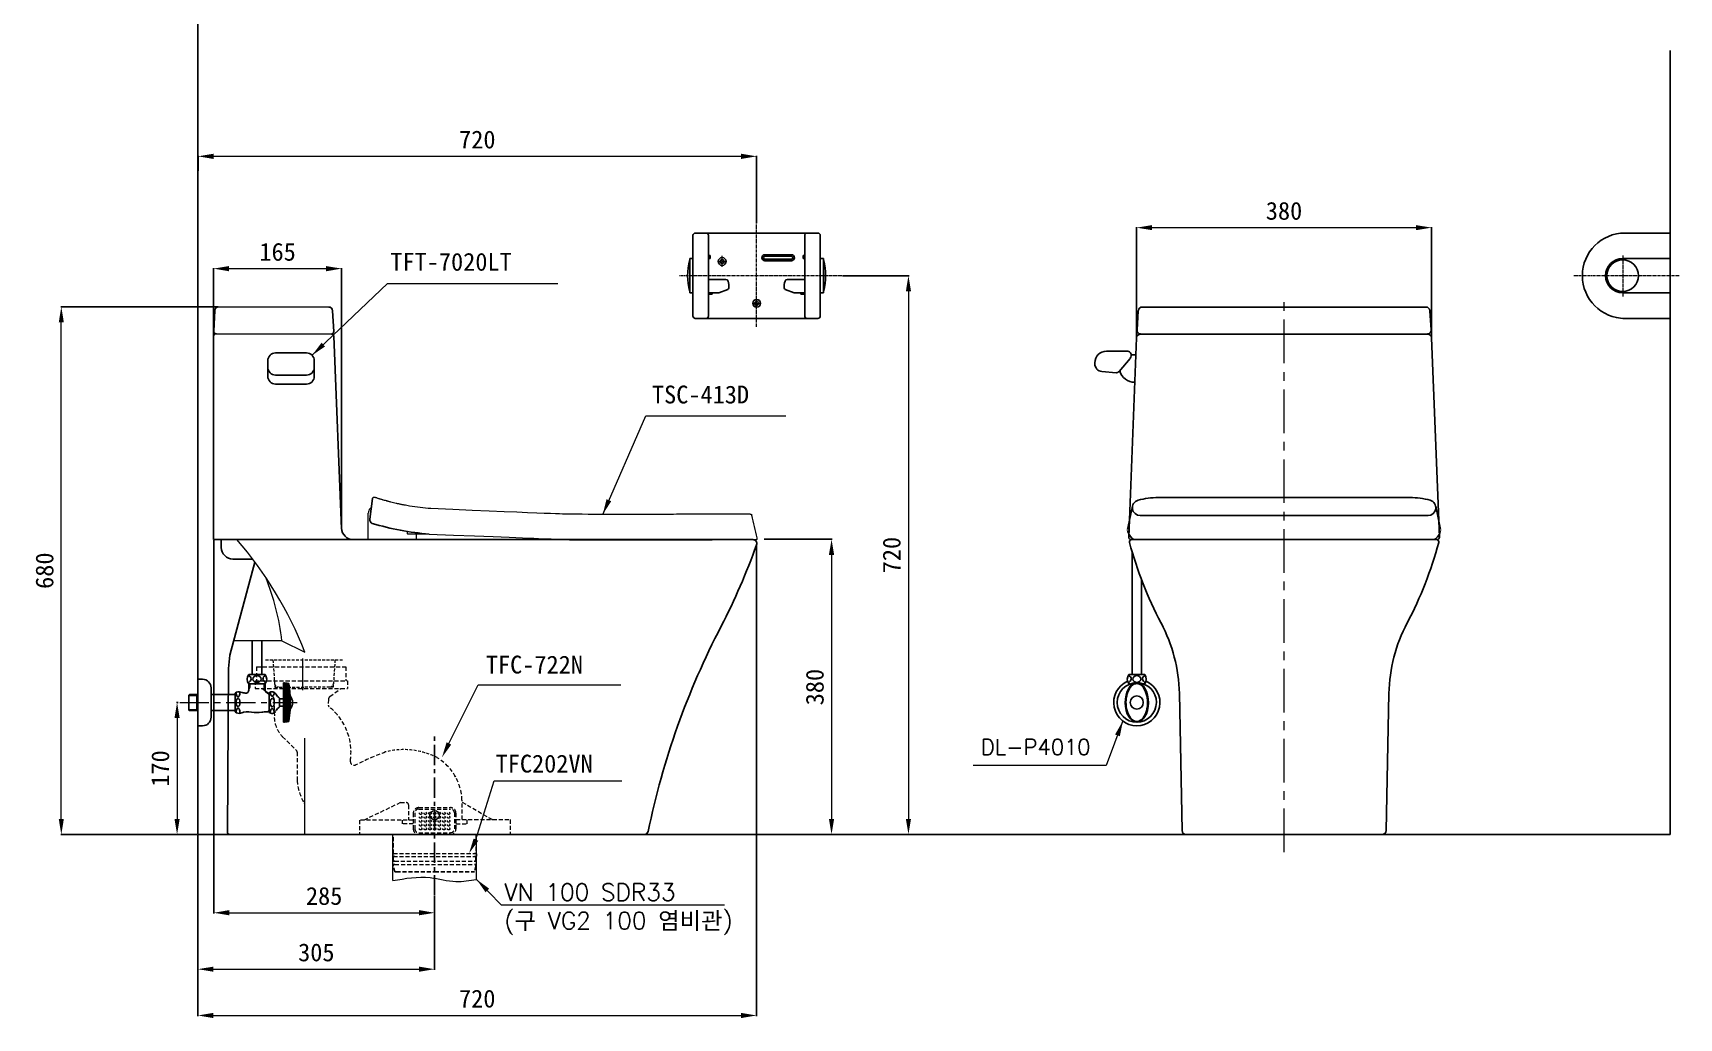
# Model space of a CAD drawing. Extents: x -292 to 8358, y -366 to 1940.
# Drawn here: x -292 to 1829, y -340 to 929 of the extents above; entities that cross this region are included whole.
import ezdxf

# ---------------------------------------------------------------- set-up
doc = ezdxf.new("R2010")
doc.units = 0
doc.header["$LTSCALE"] = 3
doc.header["$MEASUREMENT"] = 0
doc.linetypes.add('CENTER', pattern=[2, 1.25, -0.25, 0.25, -0.25])
doc.linetypes.add('HIDDEN', pattern=[0.375, 0.25, -0.125])
doc.layers.get('0').update_dxf_attribs({"linetype": 'CONTINUOUS'})
doc.layers.get('DEFPOINTS').update_dxf_attribs({"linetype": 'CONTINUOUS'})
for name, color, linetype, lineweight in [('1', 1, 'CENTER', 5), ('2', 2, 'HIDDEN', 9), ('3', 3, 'CONTINUOUS', 15)]:
    doc.layers.add(name, color=color, linetype=linetype, lineweight=lineweight)
for name, color, linetype in [('4', 4, 'CONTINUOUS'), ('6', 6, 'CONTINUOUS'), ('CENTER', 2, 'CENTER'), ('FAUCET', 4, 'CONTINUOUS')]:
    doc.layers.add(name, color=color, linetype=linetype)
doc.styles.add('GHS', font='romans', dxfattribs={"bigfont": 'ghs'})
doc.styles.add('ROMANS', font='romans', dxfattribs={"height": 10.144927})
doc.dimstyles.get("Standard").update_dxf_attribs({"dimtxt": 0.18, "dimasz": 0.18, "dimexe": 0.18, "dimexo": 0.0625, "dimgap": 0.09, "dimtad": 0, "dimtih": 1, "dimtoh": 1, "dimdec": 4, "dimzin": 0, "dimdsep": 46, "dimtxsty": 'Standard', "dimcen": 0.09, "dimadec": 0, "dimazin": 0, "dimtfac": 1, "dimtdec": 4, "dimtofl": 0, "dimtmove": 0, "dimatfit": 3, "dimfxl": 0, "dimtolj": 1, "dimtzin": 0, "dimarcsym": 0})
doc.dimstyles.new('Standard$0', dxfattribs={"dimtxt": 0.18, "dimasz": 0.18, "dimexe": 0.18, "dimexo": 0.0625, "dimgap": 0.09, "dimtad": 0, "dimtih": 1, "dimtoh": 1, "dimdec": 4, "dimzin": 0, "dimdsep": 46, "dimtxsty": 'Standard', "dimcen": 0.09, "dimadec": 0, "dimazin": 0, "dimtfac": 1, "dimtdec": 4, "dimtofl": 0, "dimtmove": 0, "dimatfit": 3, "dimfxl": 0, "dimtolj": 1, "dimtzin": 0, "dimarcsym": 0})

# ---------------------------------------------------------------- blocks, each defined once
blk = doc.blocks.new('*D23')
at = {"color": 7, "lineweight": -2}
for p, q in [((-105.4, 66.4), (-107.5, 66.4)), ((-80.7, -103.6), (-107.5, -103.6))]:
    blk.add_line(p, q, dxfattribs=at)
at = {"color": 7, "linetype": 'Continuous', "lineweight": 0}
blk.add_line((-106.7, 46.4), (-106.7, -83.6), dxfattribs=at)
at = {"color": 7}
for points in [[(-110, 46.4), (-103.3, 46.4), (-106.7, 66.4)], [(-110, -83.6), (-103.3, -83.6), (-106.7, -103.6)]]:
    blk.add_solid(points, dxfattribs=at)
at = {"layer": 'DEFPOINTS', "color": 0}
for p in [(-104.4, 66.4), (-106.7, -103.6), (-79.7, -103.6)]:
    blk.add_point(p, dxfattribs=at)
at = {"color": 7, "insert": (-128.2, -18.6), "char_height": 23, "attachment_point": 5, "rotation": 90}
blk.add_mtext('\\A1;170', dxfattribs=at)
blk = doc.blocks.new('*D24')
at = {"color": 7, "lineweight": -2}
for p, q in [((-59.4, 275.7), (-59.4, -205.3)), ((225.3, -183.3), (225.3, -205.3))]:
    blk.add_line(p, q, dxfattribs=at)
at = {"color": 7, "linetype": 'Continuous', "lineweight": 0}
blk.add_line((-39.4, -204.5), (205.3, -204.5), dxfattribs=at)
at = {"color": 7}
for points in [[(-39.4, -201.1), (-39.4, -207.8), (-59.4, -204.5)], [(205.3, -201.1), (205.3, -207.8), (225.3, -204.5)]]:
    blk.add_solid(points, dxfattribs=at)
at = {"layer": 'DEFPOINTS', "color": 0}
for p in [(-59.4, 276.7), (225.3, -182.3), (225.3, -204.5)]:
    blk.add_point(p, dxfattribs=at)
at = {"color": 7, "insert": (82.9, -183), "char_height": 23, "attachment_point": 5}
blk.add_mtext('\\A1;285', dxfattribs=at)
blk = doc.blocks.new('*D25')
at = {"color": 7, "lineweight": -2}
for p, q in [((-79.8, -104.6), (-79.8, -278)), ((225.3, -183.3), (225.3, -278))]:
    blk.add_line(p, q, dxfattribs=at)
at = {"color": 7, "linetype": 'Continuous', "lineweight": 0}
blk.add_line((-59.8, -277.2), (205.3, -277.2), dxfattribs=at)
at = {"color": 7}
for points in [[(-59.8, -273.9), (-59.8, -280.5), (-79.8, -277.2)], [(205.3, -273.9), (205.3, -280.5), (225.3, -277.2)]]:
    blk.add_solid(points, dxfattribs=at)
at = {"layer": 'DEFPOINTS', "color": 0}
for p in [(-79.8, -103.6), (225.3, -182.3), (225.3, -277.2)]:
    blk.add_point(p, dxfattribs=at)
at = {"color": 7, "insert": (72.8, -255.7), "char_height": 23, "attachment_point": 5}
blk.add_mtext('\\A1;305', dxfattribs=at)
blk = doc.blocks.new('*D26')
at = {"color": 7, "lineweight": -2}
for p, q in [((-79.7, 751.4), (-79.7, 771)), ((640.3, 684.1), (640.3, 771))]:
    blk.add_line(p, q, dxfattribs=at)
at = {"color": 7, "linetype": 'Continuous', "lineweight": 0}
blk.add_line((-59.7, 770.2), (620.3, 770.2), dxfattribs=at)
at = {"color": 7}
for points in [[(-59.7, 773.5), (-59.7, 766.8), (-79.7, 770.2)], [(620.3, 773.5), (620.3, 766.8), (640.3, 770.2)]]:
    blk.add_solid(points, dxfattribs=at)
at = {"layer": 'DEFPOINTS', "color": 0}
for p in [(640.3, 770.2), (-79.7, 750.4), (640.3, 683.1)]:
    blk.add_point(p, dxfattribs=at)
at = {"color": 7, "insert": (280.3, 791.7), "char_height": 23, "attachment_point": 5}
blk.add_mtext('\\A1;720', dxfattribs=at)
blk = doc.blocks.new('*D27')
at = {"color": 7, "lineweight": -2}
for p, q in [((751.2, 616.4), (836.8, 616.4)), ((755.9, -103.6), (836.8, -103.6))]:
    blk.add_line(p, q, dxfattribs=at)
at = {"color": 7, "linetype": 'Continuous', "lineweight": 0}
blk.add_line((836, 596.4), (836, -83.6), dxfattribs=at)
at = {"color": 7}
for points in [[(832.7, 596.4), (839.3, 596.4), (836, 616.4)], [(832.7, -83.6), (839.3, -83.6), (836, -103.6)]]:
    blk.add_solid(points, dxfattribs=at)
at = {"layer": 'DEFPOINTS', "color": 0}
for p in [(750.2, 616.4), (754.9, -103.6), (836, -103.6)]:
    blk.add_point(p, dxfattribs=at)
at = {"color": 7, "insert": (814.5, 256.4), "char_height": 23, "attachment_point": 5, "rotation": 90}
blk.add_mtext('\\A1;720', dxfattribs=at)
blk = doc.blocks.new('*D34')
at = {"color": 7, "lineweight": -2}
for p, q in [((650.2, 276.7), (737.7, 276.7)), ((655.7, -103.6), (737.7, -103.6))]:
    blk.add_line(p, q, dxfattribs=at)
at = {"color": 7, "linetype": 'Continuous', "lineweight": 0}
blk.add_line((736.9, 256.7), (736.9, -83.6), dxfattribs=at)
at = {"color": 7}
for points in [[(733.5, 256.7), (740.2, 256.7), (736.9, 276.7)], [(733.5, -83.6), (740.2, -83.6), (736.9, -103.6)]]:
    blk.add_solid(points, dxfattribs=at)
at = {"layer": 'DEFPOINTS', "color": 0}
for p in [(649.2, 276.7), (654.7, -103.6), (736.9, -103.6)]:
    blk.add_point(p, dxfattribs=at)
at = {"color": 7, "insert": (715.4, 86.3), "char_height": 23, "attachment_point": 5, "rotation": 90}
blk.add_mtext('\\A1;380', dxfattribs=at)
blk = doc.blocks.new('*D32')
at = {"color": 7, "lineweight": -2}
for p, q in [((-54.2, 576.2), (-256.7, 576.2)), ((-80.8, -103.6), (-256.7, -103.6))]:
    blk.add_line(p, q, dxfattribs=at)
at = {"color": 7, "linetype": 'Continuous', "lineweight": 0}
blk.add_line((-255.9, -83.6), (-255.9, 556.2), dxfattribs=at)
at = {"color": 7}
for points in [[(-259.2, 556.2), (-252.6, 556.2), (-255.9, 576.2)], [(-259.2, -83.6), (-252.6, -83.6), (-255.9, -103.6)]]:
    blk.add_solid(points, dxfattribs=at)
at = {"layer": 'DEFPOINTS', "color": 0}
for p in [(-255.9, 576.2), (-53.2, 576.2), (-79.8, -103.6)]:
    blk.add_point(p, dxfattribs=at)
at = {"color": 7, "insert": (-277.4, 236.3), "char_height": 23, "attachment_point": 5, "rotation": 90}
blk.add_mtext('\\A1;680', dxfattribs=at)
blk = doc.blocks.new('*D33')
at = {"color": 7, "lineweight": -2}
for p, q in [((-59.7, 277.3), (-59.7, 626.3)), ((105.4, 291), (105.4, 626.3))]:
    blk.add_line(p, q, dxfattribs=at)
at = {"color": 7, "linetype": 'Continuous', "lineweight": 0}
blk.add_line((-39.7, 625.5), (85.4, 625.5), dxfattribs=at)
at = {"color": 7}
for points in [[(-39.7, 628.8), (-39.7, 622.1), (-59.7, 625.5)], [(85.4, 628.8), (85.4, 622.1), (105.4, 625.5)]]:
    blk.add_solid(points, dxfattribs=at)
at = {"layer": 'DEFPOINTS', "color": 0}
for p in [(105.4, 625.5), (-59.7, 276.3), (105.4, 290)]:
    blk.add_point(p, dxfattribs=at)
at = {"color": 7, "insert": (22.9, 647), "char_height": 23, "attachment_point": 5}
blk.add_mtext('\\A1;165', dxfattribs=at)
blk = doc.blocks.new('*D35')
at = {"color": 7, "lineweight": -2}
for p, q in [((1130.1, 537.4), (1130.1, 679.1)), ((1510.1, 537.4), (1510.1, 679.1))]:
    blk.add_line(p, q, dxfattribs=at)
at = {"color": 7, "linetype": 'Continuous', "lineweight": 0}
blk.add_line((1150.1, 678.3), (1490.1, 678.3), dxfattribs=at)
at = {"color": 7}
for points in [[(1150.1, 681.6), (1150.1, 675), (1130.1, 678.3)], [(1490.1, 681.6), (1490.1, 675), (1510.1, 678.3)]]:
    blk.add_solid(points, dxfattribs=at)
at = {"layer": 'DEFPOINTS', "color": 0}
for p in [(1510.1, 678.3), (1130.1, 536.4), (1510.1, 536.4)]:
    blk.add_point(p, dxfattribs=at)
at = {"color": 7, "insert": (1320.1, 699.8), "char_height": 23, "attachment_point": 5}
blk.add_mtext('\\A1;380', dxfattribs=at)
blk = doc.blocks.new('*D36')
at = {"color": 7, "lineweight": -2}
for p, q in [((640.2, 268.7), (640.2, -337.6)), ((-79.8, -104.6), (-79.8, -337.6))]:
    blk.add_line(p, q, dxfattribs=at)
at = {"color": 7, "linetype": 'Continuous', "lineweight": 0}
blk.add_line((-59.8, -336.8), (620.2, -336.8), dxfattribs=at)
at = {"color": 7}
for points in [[(-59.8, -333.5), (-59.8, -340.2), (-79.8, -336.8)], [(620.2, -333.5), (620.2, -340.2), (640.2, -336.8)]]:
    blk.add_solid(points, dxfattribs=at)
at = {"layer": 'DEFPOINTS', "color": 0}
for p in [(640.2, 269.7), (-79.8, -103.6), (640.2, -336.8)]:
    blk.add_point(p, dxfattribs=at)
at = {"color": 7, "insert": (280.2, -315.3), "char_height": 23, "attachment_point": 5}
blk.add_mtext('\\A1;720', dxfattribs=at)

msp = doc.modelspace()

# ---------------------------------------------------------------- linework, layer by layer
at = {"color": 7}
for p, q in [((-53.2, 576.2), (88.8, 576)), ((1320.2, 576), (1137.3, 576)), ((1320.2, 576), (1503.1, 576)), ((-59.5, 544.8), (-58.2, 571.5)), ((95.2, 544.3), (93.8, 571.3)), ((1130.7, 546.6), (1132.3, 571.3)), ((1509.6, 546.5), (1508, 571.3)), ((-59.7, 276.3), (-59.7, 538.6)), ((-56.7, 541.6), (92.2, 541.2)), ((105.4, 290), (95.4, 538.3)), ((1120, 279.5), (1130.1, 536.4)), ((1130.3, 541.1), (1130.3, 541.2)), ((1130.3, 541.2), (1130.3, 541.2)), ((1135.1, 541.2), (1505.1, 541.2)), ((1510, 541.1), (1509.9, 541.2)), ((1509.9, 541.2), (1509.9, 541.2)), ((1520.4, 279.5), (1510.1, 536.4)), ((145.2, 329.2), (141.9, 302.5)), ((1124.8, 319.4), (1118.5, 289.4)), ((1320.2, 330.8), (1158.1, 330.5)), ((1320.2, 330.8), (1482.3, 330.5)), ((1515.6, 319.4), (1521.9, 289.4)), ((1320.2, 307.6), (1134.6, 307.3)), ((1320.2, 307.6), (1505.8, 307.3)), ((-59.7, 276.3), (84.7, 276.3)), ((-49.7, 266.3), (-49.7, 276.3)), ((84.7, 276.3), (635.5, 276.3)), ((139.7, 276.3), (201.9, 276.3)), ((1320.2, 276.3), (1123, 276.3)), ((1126.6, 276.3), (1320.2, 276.3)), ((1513.8, 276.3), (1320.2, 276.3)), ((1320.2, 276.3), (1517.4, 276.3)), ((-38.6, 127.5), (-6.5, 247.4)), ((-34.7, 251.3), (-9.4, 251.3)), ((-40.2, 110.3), (-41.8, -100.6)), ((1188.8, -98.7), (1185.2, 78.2)), ((1451.6, -98.7), (1455.2, 78.2)), ((32.2, -103.6), (-38.8, -103.6)), ((495.6, -103.6), (32.2, -103.6)), ((60.3, -103.6), (170, -103.6)), ((264.3, -103.6), (560.3, -103.6)), ((1446.6, -103.6), (1193.8, -103.6)), ((1200.2, -103.6), (1320.2, -103.6)), ((1440.2, -103.6), (1320.2, -103.6))]:
    msp.add_line(p, q, dxfattribs=at)
at = {"color": 7, "linetype": 'HIDDEN', "lineweight": 0, "ltscale": 7}
for p, q in [((-4.1, 112.3), (110.9, 112.3)), ((-4.1, 112.3), (-4.1, 94.3)), ((110.9, 112.3), (110.9, 94.3)), ((-6.1, 94.3), (112.9, 94.3)), ((-6.1, 94.3), (-6.1, 84.3)), ((112.9, 94.3), (112.9, 84.3)), ((-6.1, 84.3), (112.9, 84.3)), ((18.6, 70.2), (18.7, 47)), ((88.3, 70.2), (88.2, 63.2)), ((90.3, 74.2), (104.2, 84.3)), ((29.3, 22.4), (47.2, 4.6)), ((48.1, 2.5), (48.2, -34)), ((181.3, -62.6), (134.6, -85)), ((181.3, -62.6), (188.7, -62.6)), ((260.6, -84.5), (260.6, -59.3)), ((260.8, -61.9), (299.1, -84.1)), ((58.2, -103.6), (58.2, -65.1)), ((191.7, -65.6), (191.7, -85)), ((197.8, -76), (197.8, -96.6)), ((199.8, -75.8), (199.8, -96.3)), ((204.8, -69), (245.8, -69)), ((204.8, -70.8), (245.8, -70.8)), ((250.8, -75.8), (250.8, -96.3)), ((252.8, -76), (252.8, -96.6)), ((252.8, -84.5), (322.7, -84.5)), ((267.2, -90.1), (267.2, -84.5)), ((322.7, -84.5), (322.7, -103.6)), ((197.8, -85), (128.5, -85)), ((128.5, -85), (128.5, -103.6)), ((183.6, -85), (183.6, -90.1)), ((197.8, -90.1), (183.6, -90.1)), ((204.8, -101.3), (245.8, -101.3)), ((252.8, -90.1), (267.2, -90.1)), ((172, -132.1), (171.8, -132.1)), ((172, -128.1), (278.8, -128.1)), ((172, -132.1), (278.8, -132.1)), ((173.8, -138.1), (276.8, -138.1)), ((174.1, -142.1), (276.5, -142.1))]:
    msp.add_line(p, q, dxfattribs=at)
at = {"color": 7, "linetype": 'Continuous', "lineweight": 0}
for p, q in [((171.3, -163), (171.3, -103.6)), ((279.3, -161.5), (279.3, -103.6)), ((171.3, -128.6), (171.3, -131.6)), ((279.3, -128.6), (279.3, -131.6))]:
    msp.add_line(p, q, dxfattribs=at)
at = {"color": 7, "linetype": 'HIDDEN', "ltscale": 7}
for p, q in [((172, -128.1), (171.8, -103.6)), ((278.7, -103.6), (278.6, -128.1)), ((173.8, -138.1), (171.8, -138.1)), ((171.8, -142.1), (174.1, -142.1)), ((172, -132.1), (174.1, -132.1)), ((172, -138.1), (172, -132.1)), ((172, -144.6), (172, -142.1)), ((173.9, -151.6), (172, -144.6)), ((276.5, -132.1), (278.6, -132.1)), ((276.5, -142.1), (278.8, -142.1)), ((278.5, -144.6), (276.7, -151.6)), ((278.6, -128.1), (276.8, -128.1)), ((278.8, -138.1), (276.8, -138.1)), ((278.5, -142.1), (278.5, -144.6)), ((278.6, -132.1), (278.6, -138.1)), ((175.9, -151.6), (173.9, -151.6)), ((175.9, -151.6), (225.3, -151.6)), ((225.3, -151.6), (274.7, -151.6)), ((276.7, -151.6), (274.7, -151.6))]:
    msp.add_line(p, q, dxfattribs=at)
at = {"color": 7, "linetype": 'HIDDEN', "lineweight": 0, "ltscale": 7}
for centre in [(207.3, -76.3), (207.3, -81.3), (207.3, -86.3), (207.3, -91.3), (207.3, -96.3)]:
    msp.add_circle(centre, 1.5, dxfattribs=at)
at = {"color": 7}
for centre, radius, start, end in [((-53.2, 571.2), 5, 90, 177.0393), ((88.8, 571), 5, 2.9606, 90), ((1137.3, 571), 5, 90, 176.1412), ((1503.1, 571), 5, 3.6252, 90), ((-56.7, 538.6), 3, 89.8999, 180), ((-56.5, 544.6), 3, 177.0393, 269.8999), ((92.2, 544.2), 3, 269.8999, 2.9606), ((92.4, 538.2), 3, 1.2161, 89.8999), ((1135.1, 536.2), 5, 90, 177.7573), ((1135.6, 546.2), 5, 176.1412, 270), ((1504.6, 546.2), 5, 270, 3.6252), ((1505.1, 536.2), 5, 2.2787, 90), ((1134.6, 317.3), 10, 105.1756, 270), ((1158.1, 230.5), 100, 90, 105.1756), ((1482.3, 230.5), 100, 74.8244, 90), ((1505.8, 317.3), 10, 270, 74.8244), ((146.8, 301.9), 5, 172.8994, 247.9703), ((241.7, 611), 328.3, 252.8594, 265.8851), ((120.4, 291.3), 15, 181.2619, 270), ((635.5, 271.3), 4.99, 340.2651, 90), ((1136.2, 291.6), 18, 190.6535, 237.8483), ((1123, 279.3), 3, 177.4698, 270), ((1123.8, 273.3), 3, 90, 194.9409), ((1504.2, 291.6), 18, 302.1517, 349.3465), ((1516.6, 273.3), 3, 345.0591, 90), ((1517.4, 279.3), 3, 270, 2.5709), ((-34.7, 266.3), 15, 180, 270), ((-188.1, 566.8), 880, 332.8067, 340.2651), ((1597.2, 399.6), 492.9, 194.9409, 207.9118), ((1043.2, 399.6), 492.9, 332.0882, 345.0591), ((1492, -303.9), 1012.3, 152.4309, 168.3591), ((982.8, 74), 202.4, 1.1876, 27.9699), ((1657.6, 74), 202.4, 152.0301, 178.8124), ((59.8, 109.5), 100, 169.6083, 179.5663), ((-38.8, -100.6), 3, 179.5663, 270), ((495.6, -98.6), 5, 270, 348.5243), ((1193.8, -98.6), 5, 181.1876, 270), ((1446.6, -98.6), 5, 270, 358.8124)]:
    msp.add_arc(centre, radius, start, end, dxfattribs=at)
at = {"color": 7, "linetype": 'HIDDEN', "lineweight": 0, "ltscale": 7}
for centre, radius, start, end in [((13.6, 70.2), 5, 0.0447, 54.1067), ((93.3, 70.2), 5, 125.8861, 179.7556), ((55, 48.2), 36.4, 181.8849, 225.0733), ((91.2, 63.2), 3, 179.7556, 231.4151), ((42.7, 2.4), 74.8, 351.5468, 51.4151), ((45.1, 2.5), 3, 0.0895, 45.2408), ((293.2, -352.7), 378.8, 110.2437, 116.5549), ((121.6, -9.3), 5, 171.5468, 296.5549), ((193.6, -61.8), 67, 2.0828, 58.4605), ((106.2, -31.5), 58.1, 182.4762, 213.3534), ((55.2, -65.1), 3, 0, 33.3534), ((188.7, -65.6), 3, 0, 90), ((204.8, -76), 7, 90, 180), ((204.8, -75.8), 5, 90, 180), ((245.8, -76), 7, 360, 90), ((245.8, -75.8), 5, 0, 90), ((300.6, -81.5), 3, 239.7939, 270), ((204.8, -96.6), 7, 179.7381, 270), ((204.8, -96.3), 5, 180, 270), ((245.8, -96.3), 5, 270, 0), ((245.8, -96.6), 7, 270, 0), ((171.8, -131.6), 0.5, 180, 270), ((171.8, -138.6), 0.5, 90, 180), ((171.8, -141.6), 0.5, 180, 270), ((278.8, -128.6), 0.5, 0, 90), ((278.8, -131.6), 0.5, 270, 360), ((278.8, -138.6), 0.5, 0, 90), ((278.8, -141.6), 0.5, 270, 0)]:
    msp.add_arc(centre, radius, start, end, dxfattribs=at)
at = {"color": 7, "linetype": 'HIDDEN', "lineweight": 0, "ltscale": 5}
msp.add_arc((185.4, -90.6), 96.3, 63.2809, 103.9725, dxfattribs=at)
at = {"color": 7, "linetype": 'Continuous', "lineweight": 0}
msp.add_spline([(171.3, -163), (219.6, -159.2), (252.8, -164.2), (279.3, -161.5)], degree=3, dxfattribs=at)
at = {"layer": '1', "color": 7}
for p, q in [((640.3, 550.3), (640.3, 683.1)), ((595.9, 627.8), (595.9, 642.1)), ((1756.6, 642.4), (1756.6, 589.4)), ((750.2, 616.4), (540.9, 616.4)), ((590.6, 634.7), (601.6, 634.7)), ((1829.3, 616.4), (1693.8, 616.4)), ((634.9, 580.5), (645.9, 580.5)), ((640.3, 573.6), (640.3, 587.9))]:
    msp.add_line(p, q, dxfattribs=at)
at = {"layer": '1', "color": 7, "linetype": 'Continuous'}
for p, q in [((139.7, 276.3), (139.7, 310.2)), ((201.9, 276.3), (201.9, 283.9)), ((16.5, 74.2), (2.6, 84.3))]:
    msp.add_line(p, q, dxfattribs=at)
at = {"layer": '1', "color": 7, "linetype": 'CENTER', "ltscale": 10}
msp.add_line((-103.3, 66.4), (48.2, 66.4), dxfattribs=at)
at = {"layer": '1', "color": 7, "linetype": 'HIDDEN', "ltscale": 7}
for centre in [(213.3, -76.3), (213.3, -76.3), (213.3, -81.3), (213.3, -81.3), (213.3, -86.3), (213.3, -86.3), (219.3, -76.3), (219.3, -81.3), (219.3, -86.3), (225.3, -76.3), (225.3, -81.3), (225.3, -86.3), (231.3, -76.3), (231.3, -81.3), (231.3, -81.3), (231.3, -86.3), (231.3, -86.3), (237.3, -76.3), (237.3, -76.3), (237.3, -81.3), (237.3, -81.3), (237.3, -86.3), (237.3, -86.3), (243.3, -76.3), (243.3, -76.3), (243.3, -81.3), (243.3, -81.3), (243.3, -86.3), (243.3, -86.3), (213.3, -91.3), (213.3, -91.3), (213.3, -96.3), (213.3, -96.3), (219.3, -91.3), (219.3, -96.3), (225.3, -91.3), (225.3, -96.3), (231.3, -91.3), (231.3, -91.3), (231.3, -96.3), (231.3, -96.3), (237.3, -91.3), (237.3, -91.3), (237.3, -96.3), (237.3, -96.3), (243.3, -91.3), (243.3, -91.3), (243.3, -96.3), (243.3, -96.3)]:
    msp.add_circle(centre, 1.5, dxfattribs=at)
at = {"layer": '1', "color": 7, "linetype": 'Continuous'}
for centre in [(219.3, -76.3), (219.3, -81.3), (231.3, -76.3)]:
    msp.add_circle(centre, 1.5, dxfattribs=at)
at = {"layer": '1', "color": 7, "linetype": 'HIDDEN', "ltscale": 0.3}
for centre in [(219.3, -86.3), (219.3, -91.3), (219.3, -96.3)]:
    msp.add_circle(centre, 1.5, dxfattribs=at)
at = {"layer": '1', "color": 7, "linetype": 'Continuous'}
for centre, radius, start, end in [((148.8, 310.2), 9.1, 136.8423, 180), ((152.6, 306.7), 14.3, 128.7913, 136.8423), ((640.1, 277.4), 1, 270.0063, 13.018)]:
    msp.add_arc(centre, radius, start, end, dxfattribs=at)
at = {"layer": '1', "color": 7, "linetype": 'Continuous', "extrusion": (0, 0, -1)}
msp.add_arc((-190.4, 284.4), 0.5, 270, 359.4, dxfattribs=at)
at = {"layer": '1', "color": 7, "linetype": 'Continuous'}
for points, degree, knots in [([(145.2, 329.2), (145.2, 329.4), (145.3, 329.8), (145.6, 330.3), (146.1, 330.7), (146.5, 330.9), (146.9, 330.9), (147.2, 331), (147.3, 330.9), (147.5, 330.9), (147.6, 330.9), (147.7, 330.9), (147.8, 330.9), (147.8, 330.8), (147.9, 330.8)], 3, [0, 0, 0, 0, 0.045151, 0.108704, 0.159286, 0.201949, 0.237824, 0.265764, 0.288234, 0.314375, 0.358177, 0.462235, 0.710803, 1, 1, 1, 1]), ([(165.6, 325.5), (165.2, 325.6), (164.8, 325.7), (163.9, 326), (163.5, 326.1), (162.2, 326.4), (161.4, 326.7), (159.8, 327.1), (159.1, 327.3), (157.6, 327.8), (156.9, 328), (155.6, 328.4), (155, 328.6), (153.8, 328.9), (153.2, 329.1), (152.2, 329.4), (151.7, 329.6), (150.8, 329.9), (150.4, 330), (149.7, 330.2), (149.4, 330.3), (149.1, 330.4), (149, 330.5), (148.8, 330.5), (148.7, 330.6), (148.5, 330.6), (148.5, 330.6), (148.4, 330.7), (148.3, 330.7), (148.2, 330.7), (148.1, 330.8), (148, 330.8), (148, 330.8)], 3, [0, 0, 0, 0, 0.036347, 0.036347, 0.072693, 0.072693, 0.145387, 0.145387, 0.21808, 0.21808, 0.290773, 0.290773, 0.363467, 0.363467, 0.43616, 0.43616, 0.508853, 0.508853, 0.581547, 0.581547, 0.65424, 0.65424, 0.690587, 0.690587, 0.726934, 0.726934, 0.76328, 0.76328, 0.799627, 0.799627, 0.87232, 1, 1, 1, 1]), ([(165.8, 325.4), (165.8, 325.4), (165.8, 325.5), (159.8, 327), (153.9, 328.8), (148, 330.8)], 3, [0, 0, 0, 0, 0.004294, 0.004294, 1, 1, 1, 1]), ([(220.5, 316.3), (215.9, 316.6), (211.2, 317.1), (202, 318.2), (197.4, 318.8), (190.5, 320), (188.2, 320.4), (185.3, 321), (184.8, 321.1), (183.6, 321.3), (183, 321.4), (181.9, 321.6), (181.3, 321.8), (180.2, 322), (179.6, 322.1), (178.5, 322.4), (177.9, 322.5), (176.8, 322.7), (176.2, 322.9), (174.5, 323.3), (173.4, 323.5), (171.2, 324.1), (170.1, 324.3), (168.4, 324.8), (167.8, 324.9), (166.7, 325.2), (166.2, 325.3), (165.6, 325.5)], 3, [0, 0, 0, 0, 0.25, 0.25, 0.5, 0.5, 0.625, 0.625, 0.65625, 0.65625, 0.6875, 0.6875, 0.71875, 0.71875, 0.75, 0.75, 0.78125, 0.78125, 0.8125, 0.8125, 0.875, 0.875, 0.9375, 0.9375, 0.96875, 0.96875, 1, 1, 1, 1]), ([(632.2, 309.2), (632.2, 309.2), (631.8, 309.2), (630.5, 309.2), (629.5, 309.2), (627, 309.2), (625.4, 309.2), (621.6, 309.2), (619.4, 309.2), (611.8, 309.2), (605.6, 309.2), (591.6, 309.1), (583.9, 309.1), (567.8, 309), (559.4, 309), (541.6, 308.9), (532.3, 308.9), (513.1, 308.8), (503.2, 308.8), (483.2, 308.7), (473, 308.7), (441.9, 308.7), (420.7, 308.8), (390.2, 309.2), (380.9, 309.3), (220.5, 316.3)], 3, [0, 0, 0, 0, 0.03125, 0.03125, 0.0625, 0.0625, 0.09375, 0.09375, 0.125, 0.125, 0.1875, 0.1875, 0.25, 0.25, 0.3125, 0.3125, 0.375, 0.375, 0.4375, 0.4375, 0.5, 0.5, 0.625, 0.625, 0.6795523, 0.6795523, 0.6795523, 0.6795523]), ([(632.2, 309.2), (632.4, 309.2), (632.6, 309.2), (633, 309), (633.2, 308.9), (633.6, 308.6), (633.7, 308.5), (634, 308.1), (634.1, 307.9), (634.1, 307.7)], 3, [0, 0, 0, 0, 0.25, 0.25, 0.5, 0.5, 0.75, 0.75, 1, 1, 1, 1]), ([(632.8, 309.1), (633.1, 309), (634, 308.3), (634.1, 307.7)], 2, [0, 0, 0, 0.33332, 1, 1, 1]), ([(641.1, 277.6), (641.1, 277.6), (641.1, 277.6), (641.1, 277.6), (641, 277.8), (641, 278), (640.9, 278.2), (640.9, 278.3), (638.6, 288.2), (636.4, 297.9), (634.1, 307.7)], 3, [0, 0, 0, 0, 0.000264, 0.000264, 0.000264, 0.017696, 0.017696, 0.028003, 0.028003, 1, 1, 1, 1]), ([(191.5, 283.9), (194.8, 283.9), (198.3, 283.9), (206, 283.9), (209.9, 283.9), (214.1, 283.9)], 3, [0, 0, 0, 0, 0.4713646, 0.4713646, 0.87535, 0.87535, 0.87535, 0.87535]), ([(218.2, 283.5), (395.3, 276.3), (398.7, 276.2), (413, 276.1), (423.9, 276), (445.5, 275.9), (456.2, 275.9), (477.5, 275.9), (488, 275.9), (508.5, 275.9), (518.6, 276), (538.3, 276), (547.8, 276.1), (566, 276.2), (574.6, 276.2), (591.1, 276.3), (598.9, 276.3), (613.2, 276.3), (619.5, 276.3), (629.7, 276.4), (633.5, 276.4), (637.5, 276.4), (638.4, 276.4), (639.8, 276.4), (640.1, 276.4), (640.1, 276.4)], 3, [0.3554843, 0.3554843, 0.3554843, 0.3554843, 0.375, 0.375, 0.4375, 0.4375, 0.5, 0.5, 0.5625, 0.5625, 0.625, 0.625, 0.6875, 0.6875, 0.75, 0.75, 0.8125, 0.8125, 0.875, 0.875, 0.9375, 0.9375, 0.96875, 0.96875, 1, 1, 1, 1])]:
    msp.add_open_spline(points, degree=degree, knots=knots, dxfattribs=at)
for points in [[(189.9, 286.8), (189.9, 286), (189.9, 285.2), (189.9, 284.4)], [(190.4, 283.9), (190.4, 283.9), (190.7, 283.9), (191.5, 283.9)], [(251.3, -27.6), (251.6, -28.2), (252, -28.7), (252.3, -29.3)], [(251.3, -27.6), (251.6, -28.2), (252, -28.7), (252.3, -29.3)]]:
    msp.add_open_spline(points, degree=3, dxfattribs=at)
at = {"layer": '3', "color": 7, "linetype": 'CENTER', "lineweight": 0, "ltscale": 15}
for p, q in [((1320.2, -126.5), (1320.2, 589)), ((55.4, 82.2), (55.4, 123.1))]:
    msp.add_line(p, q, dxfattribs=at)
at = {"layer": '3', "color": 7, "linetype": 'Continuous', "lineweight": 5}
for p, q in [((28.3, 145.8), (-33.7, 145.8)), ((28.3, 145.8), (58.2, 131.4)), ((58.2, -103.6), (58.2, 20.5))]:
    msp.add_line(p, q, dxfattribs=at)
at = {"layer": '3', "color": 7, "linetype": 'HIDDEN', "lineweight": 0, "ltscale": 5}
for p, q in [((7.3, 121.4), (107.8, 121.4)), ((16.8, 121.4), (19.3, 86.4)), ((96.8, 121.4), (94.9, 90.7)), ((19.3, 86.4), (56.8, 86.4)), ((90, 86.4), (56.8, 86.4)), ((94.3, 86.4), (91.9, 86.4)), ((94.6, 88.7), (94.3, 86.4))]:
    msp.add_line(p, q, dxfattribs=at)
at = {"layer": '3', "color": 7, "linetype": 'Continuous', "lineweight": 5}
for points in [[(164.6, 606.3), (384.1, 606.3)], [(243.7, 13.7), (281.5, 89.4), (465.1, 89.4)], [(278.6, -110.2), (302.1, -34.5), (466.7, -34.5)]]:
    msp.add_lwpolyline(points, dxfattribs=at)
at = {"layer": '3', "color": 7, "linetype": 'Continuous', "lineweight": 0}
msp.add_circle((225.3, -78.6), 6, dxfattribs=at)
at = {"layer": '3', "color": 7, "linetype": 'Continuous', "lineweight": 5}
for centre, radius, start, end in [((-408.2, -52.2), 501.2, 21.4923, 40.9621), ((-268.6, 113.5), 298.7, 6.2024, 22.5719)]:
    msp.add_arc(centre, radius, start, end, dxfattribs=at)
at = {"layer": '3', "color": 7, "linetype": 'HIDDEN', "lineweight": 0, "ltscale": 5}
for centre, start, end in [((24, 91.4), 184.0856, 270), ((90, 91.4), 270, 356.484)]:
    msp.add_arc(centre, 5, start, end, dxfattribs=at)
at = {"layer": '3', "color": 7}
for points in [[(246.7, 12.2), (234.8, -4.2), (240.7, 15.2)], [(281.6, -111.7), (269.6, -128.1), (275.6, -108.7)]]:
    msp.add_solid(points, dxfattribs=at)
at = {"layer": '4', "color": 7}
for p, q in [((558.3, 668.4), (558.3, 564.4)), ((575.3, 671.4), (561.3, 671.4)), ((575.3, 671.4), (705.3, 671.4)), ((578.3, 668.4), (578.3, 564.4)), ((702.3, 668.4), (702.3, 564.4)), ((705.3, 671.4), (719.3, 671.4)), ((722.3, 668.4), (722.3, 564.4)), ((1817.6, 671.4), (1756.6, 671.4)), ((1817.6, 671.4), (1817.6, 561.4)), ((554.3, 638.4), (554.3, 594.4)), ((558.3, 638.4), (554.3, 638.4)), ((580.4, 642.4), (578.3, 642.4)), ((578.3, 638.4), (580.4, 638.4)), ((580.4, 638.4), (580.4, 642.4)), ((700.2, 638.4), (700.2, 642.4)), ((700.2, 642.4), (702.3, 642.4)), ((702.3, 638.4), (700.2, 638.4)), ((726.3, 638.4), (722.3, 638.4)), ((726.3, 638.4), (726.3, 594.4)), ((1756.6, 638.4), (1817.6, 638.4)), ((558.3, 594.4), (554.3, 594.4)), ((578.3, 611.4), (600.7, 611.4)), ((578.3, 594.4), (591.8, 594.4)), ((583.1, 592.8), (583.1, 594.4)), ((591.8, 594.4), (603.3, 598.8)), ((688.8, 594.4), (677.3, 598.8)), ((702.3, 611.4), (679.8, 611.4)), ((702.3, 594.4), (688.8, 594.4)), ((697.4, 592.8), (697.4, 594.4)), ((726.3, 594.4), (722.3, 594.4)), ((1756.6, 594.4), (1817.6, 594.4)), ((578.3, 592.8), (583.1, 592.8)), ((702.3, 592.8), (697.4, 592.8)), ((575.3, 561.4), (561.3, 561.4)), ((575.3, 561.4), (705.3, 561.4)), ((705.3, 561.4), (719.3, 561.4)), ((1817.6, 561.4), (1756.6, 561.4)), ((1124.2, 260.7), (1124.2, 102.4)), ((1136.4, 224.4), (1136.4, 102.4)), ((-10, 145.8), (-10, 102.4)), ((2.7, 145.8), (2.7, 102.4)), ((-79.8, 36.4), (-79.8, 96.4)), ((-79.8, 96.4), (-73.8, 96.4)), ((-62.8, 85.4), (-62.8, 47.4)), ((-14.2, 102.4), (-10, 102.4)), ((-14.2, 90.4), (6.8, 90.4)), ((-14.2, 82.5), (-14.2, 90.4)), ((-14.2, 86.4), (-12.9, 86.4)), ((-12.9, 86.4), (-14.2, 84.2)), ((-12.9, 86.4), (-12.9, 90.4)), ((-10, 102.4), (6.8, 102.4)), ((5.6, 86.4), (5.6, 90.4)), ((5.6, 86.4), (6.8, 86.4)), ((5.6, 86.4), (6.8, 84.2)), ((6.8, 82.9), (6.8, 90.4)), ((30.3, 90.9), (30.3, 91.9)), ((31.8, 91.9), (30.3, 91.9)), ((30.3, 66.4), (30.3, 90.9)), ((31.8, 91.7), (31.8, 91.9)), ((31.8, 91.7), (31.8, 66.4)), ((35.3, 91), (31.8, 91)), ((35.3, 90), (31.8, 90)), ((35.3, 89), (31.8, 89)), ((35.3, 88), (31.8, 88)), ((35.3, 87), (31.8, 87)), ((35.3, 86), (31.8, 86)), ((35.3, 85), (31.8, 85)), ((35.3, 91.4), (32.1, 91.4)), ((35.8, 90.9), (35.3, 91.4)), ((35.3, 91.4), (35.3, 66.4)), ((36.7, 90.9), (35.8, 90.9)), ((35.8, 90.9), (35.8, 66.4)), ((37.2, 90.4), (37.2, 66.4)), ((1120.1, 102.4), (1124.2, 102.4)), ((1120.1, 89.6), (1120.1, 90.4)), ((1120.1, 90.4), (1121.9, 90.4)), ((1121.3, 90.1), (1121.3, 90.4)), ((1124.2, 102.4), (1130.3, 102.4)), ((1136.4, 102.4), (1130.3, 102.4)), ((1140.6, 102.4), (1136.4, 102.4)), ((1140.6, 90.4), (1138.7, 90.4)), ((1139.3, 90.1), (1139.3, 90.4)), ((1140.6, 89.6), (1140.6, 90.4)), ((-91.8, 75.6), (-90.8, 76.6)), ((-81.3, 75.6), (-91.8, 75.6)), ((-91.7, 57.1), (-91.7, 75.6)), ((-90.8, 76.6), (-79.8, 76.6)), ((-81.3, 75.6), (-80.3, 76.6)), ((-81.3, 56.1), (-81.3, 76.6)), ((-80.8, 76), (-80.8, 56.8)), ((-62.8, 76.6), (-31.7, 76.6)), ((-31.7, 75.6), (-31.7, 78.4)), ((-31.7, 75.6), (-31.7, 57.1)), ((11.3, 77.6), (10, 78.6)), ((11.3, 78.4), (12.2, 78.4)), ((11.3, 77.6), (11.3, 78.4)), ((11.3, 77.6), (12.2, 77.6)), ((12.2, 78.4), (12.2, 79.1)), ((12.2, 54.4), (12.2, 78.4)), ((20.4, 77.7), (20.9, 76.8)), ((25.2, 72.1), (25.2, 71.1)), ((25.2, 71.1), (30.3, 71.1)), ((25.2, 71.1), (25.2, 61.6)), ((30.3, 40.9), (30.3, 66.4)), ((35.3, 84), (31.8, 84)), ((35.3, 83), (31.8, 83)), ((35.3, 82), (31.8, 82)), ((35.3, 81), (31.8, 81)), ((35.3, 80), (31.8, 80)), ((35.3, 79), (31.8, 79)), ((35.3, 78), (31.8, 78)), ((35.3, 77), (31.8, 77)), ((35.3, 76), (31.8, 76)), ((35.3, 75), (31.8, 75)), ((35.3, 74), (31.8, 74)), ((35.3, 73), (31.8, 73)), ((35.3, 72), (31.8, 72)), ((35.3, 71), (31.8, 71)), ((35.3, 70), (31.8, 70)), ((35.3, 69), (31.8, 69)), ((35.3, 68), (31.8, 68)), ((35.3, 67), (31.8, 67)), ((31.8, 41.1), (31.8, 66.4)), ((35.3, 65.8), (31.8, 65.8)), ((35.3, 64.8), (31.8, 64.8)), ((35.3, 63.8), (31.8, 63.8)), ((35.3, 41.4), (35.3, 66.4)), ((35.8, 41.9), (35.8, 66.4)), ((37.2, 42.4), (37.2, 66.4)), ((-81.3, 57.1), (-91.8, 57.1)), ((-90.8, 56.1), (-91.8, 57.1)), ((-90.8, 56.1), (-79.8, 56.1)), ((-80.3, 56.1), (-81.3, 57.1)), ((-62.8, 56.1), (-31.7, 56.1)), ((-31.7, 54.4), (-31.7, 57.1)), ((-31.7, 56.1), (-31.7, 56)), ((-31.7, 54.4), (-31.7, 56)), ((8.6, 54.4), (12.2, 54.4)), ((11.3, 55.1), (10, 54.4)), ((11.3, 55.1), (12.2, 55.1)), ((11.3, 54.4), (11.3, 55.1)), ((12.2, 53.7), (12.2, 54.4)), ((19.3, 55.1), (19.9, 56)), ((25.2, 60.7), (25.2, 61.6)), ((25.2, 61.6), (30.3, 61.6)), ((35.3, 62.8), (31.8, 62.8)), ((35.3, 61.8), (31.8, 61.8)), ((35.3, 60.8), (31.8, 60.8)), ((35.3, 59.8), (31.8, 59.8)), ((35.3, 58.8), (31.8, 58.8)), ((35.3, 57.8), (31.8, 57.8)), ((35.3, 56.8), (31.8, 56.8)), ((35.3, 55.8), (31.8, 55.8)), ((35.3, 54.8), (31.8, 54.8)), ((35.3, 53.8), (31.8, 53.8)), ((35.3, 52.8), (31.8, 52.8)), ((35.3, 51.8), (31.8, 51.8)), ((35.3, 50.8), (31.8, 50.8)), ((35.3, 49.8), (31.8, 49.8)), ((35.3, 48.8), (31.8, 48.8)), ((35.3, 47.8), (31.8, 47.8)), ((35.3, 46.8), (31.8, 46.8)), ((35.3, 45.8), (31.8, 45.8)), ((35.3, 44.8), (31.8, 44.8)), ((35.3, 43.8), (31.8, 43.8)), ((35.3, 42.8), (31.8, 42.8)), ((-73.8, 36.4), (-79.8, 36.4)), ((31.8, 40.9), (30.3, 40.9)), ((35.3, 41.8), (31.8, 41.8)), ((31.8, 40.9), (31.8, 41.1)), ((35.3, 41.4), (32.1, 41.4)), ((35.8, 41.9), (35.3, 41.4)), ((36.7, 41.9), (35.8, 41.9))]:
    msp.add_line(p, q, dxfattribs=at)
for points in [[(685.1, 635.7, 1), (685.1, 643.4), (650.9, 643.4, 1), (650.9, 635.7)], [(685.1, 637.7, 1), (685.1, 641.4), (650.9, 641.4, 1), (650.9, 637.7)]]:
    msp.add_lwpolyline(points, format="xyb", close=True, dxfattribs=at)
for centre, radius in [((595.9, 634.7), 5), ((595.9, 634.7), 2.5), ((1756.6, 616.4), 20.4), ((640.3, 580.7), 5), ((640.3, 580.7), 2.5)]:
    msp.add_circle(centre, radius, dxfattribs=at)
for centre, radius, start, end in [((561.3, 668.4), 3, 90, 180), ((575.3, 668.4), 3, 0, 90), ((705.3, 668.4), 3, 90, 180), ((719.3, 668.4), 3, 0, 90), ((1759.6, 616.4), 55, 90, 270), ((1756.6, 616.4), 22, 90, 270), ((619.5, 616.4), 68.2, 162.9409, 197.0591), ((661.1, 616.4), 68.2, 342.9409, 17.0591), ((600.7, 608.4), 3, 20.743, 90), ((602.6, 600.7), 2, 290.9719, 352.3216), ((586.2, 602.9), 18.5, 352.3216, 20.743), ((694.3, 602.9), 18.5, 159.257, 187.6784), ((678, 600.7), 2, 187.6784, 249.0281), ((679.8, 608.4), 3, 90, 159.257), ((561.3, 564.4), 3, 180, 270), ((575.3, 564.4), 3, 270, 0), ((705.3, 564.4), 3, 180, 270), ((719.3, 564.4), 3, 270, 0), ((-73.8, 85.4), 11, 0, 90), ((-6.2, 96.4), 10, 143.1301, 216.8699), ((-1.2, 96.4), 10, 323.1301, 36.8699), ((32.1, 91.7), 0.3, 180, 270), ((36.7, 90.2), 0.7, 9.4934, 90), ((-105.7, 66.4), 145, 1.9431, 9.4934), ((1130.6, 66.4), 30, 113.9173, 269.5325), ((1130.6, 66.4), 25.5, 90.55, 270), ((1128.1, 96.4), 10, 143.1301, 216.8699), ((1130.1, 66.4), 25.5, 270, 89.45), ((1130.1, 66.4), 30, 270.4675, 66.0827), ((1132.6, 96.4), 10, 323.1301, 36.8699), ((-26.8, 73.4), 7, 69.0339, 134.5129), ((-15.4, 103.1), 24.8, 249.0339, 262.2883), ((-18.2, 82.5), 4, 262.2883, 0), ((11.3, 82.9), 4.5, 180, 270), ((15.7, 75), 5.36, 30, 130.4306), ((33, 83.8), 14, 210, 236.1902), ((-105.7, 66.4), 145, 350.5066, 1.9431), ((28.1, 66.3), 14, 0.2473, 38.2141), ((28.1, 66.5), 14, 321.7859, 359.7527), ((1130.6, 66.4), 8.62, 91.6283, 268.3717), ((1130.1, 66.4), 8.62, 271.6283, 88.3717), ((-73.8, 47.4), 11, 270, 0), ((-26.8, 59.4), 7, 225.5, 290.9661), ((-15.4, 29.7), 24.8, 79.2627, 110.9661), ((-3.7, 91.4), 38, 259.2627, 279.3048), ((8.6, 16.4), 38, 90, 99.3048), ((15.7, 57.7), 5.36, 229.5694, 330), ((33, 49), 14, 123.8098, 150), ((36.7, 42.6), 0.7, 270, 350.5066), ((32.1, 41.1), 0.3, 90, 180)]:
    msp.add_arc(centre, radius, start, end, dxfattribs=at)
at = {"layer": '4', "color": 7, "extrusion": (0, 0, -1)}
for centre, major_axis, ratio, start_param, end_param in [((-16.4, 96.6), (-5.23, 0), 0.866391, 1.824119, 4.49897), ((9.1, 96.6), (-5.23, 0), 0.866391, -1.341088, 1.301465), ((1130.6, 66.4), (0, 25.5), 0.596529, 3.141593, 6.267092), ((1117.9, 96.6), (-5.23, 0), 0.866391, 1.824119, 4.49897), ((1130.6, 96.6), (-5.23, 0), 0.866391, 4.735797, 7.830574), ((-28.1, 78.9), (0, 5.22), 0.46009, 1.292018, 4.793095), ((16, 80), (0, 5.4), 0.478204, 1.649187, 4.692658), ((-28.1, 54), (0, 5.22), 0.46009, 4.613779, 8.15122), ((16, 53.1), (0, 5.4), 0.478204, 4.6817, 7.825213)]:
    msp.add_ellipse(centre, major_axis=major_axis, ratio=ratio, start_param=start_param, end_param=end_param, dxfattribs=at)
for centre, major_axis, ratio in [((-3.7, 96.6), (-5.23, 0), 0.866391), ((-28.1, 66.4), (0, -5.22), 0.46009), ((16, 66.4), (0, -5.4), 0.478204)]:
    msp.add_ellipse(centre, major_axis=major_axis, ratio=ratio, dxfattribs=at)
at = {"layer": '4', "color": 7}
for centre, major_axis, ratio, start_param, end_param in [((1130.1, 66.4), (0, 25.5), 0.596529, 3.141593, 6.267092), ((1130.1, 96.6), (5.23, 0), 0.866391, 4.735797, 7.830574), ((1142.8, 96.6), (5.23, 0), 0.866391, 1.824119, 4.49897)]:
    msp.add_ellipse(centre, major_axis=major_axis, ratio=ratio, start_param=start_param, end_param=end_param, dxfattribs=at)
for points in [[(1130.3, 41.9), (1130, 41.9), (1129.7, 41.9), (1127.3, 42.3), (1125.2, 43.4), (1121.5, 47.2), (1119.8, 49.9), (1117.4, 56.4), (1116.7, 60.1), (1116.2, 67.7), (1116.5, 71.6), (1118.1, 78.7), (1119.4, 82), (1122.7, 87.1), (1124.6, 88.9), (1128, 90.6), (1129.3, 90.9), (1130.6, 90.9)], [(1130.3, 41.9), (1130.6, 41.9), (1130.9, 41.9), (1133.3, 42.3), (1135.4, 43.4), (1139.1, 47.2), (1140.8, 49.9), (1143.2, 56.4), (1144, 60.1), (1144.4, 67.7), (1144.1, 71.6), (1142.5, 78.7), (1141.2, 82), (1138, 87.1), (1136, 88.9), (1132.7, 90.6), (1131.4, 90.9), (1130.1, 90.9)]]:
    msp.add_open_spline(points, degree=3, knots=[3.159731, 3.159731, 3.159731, 3.159731, 3.227768, 3.227768, 3.688878, 3.688878, 4.149988, 4.149988, 4.611097, 4.611097, 5.072207, 5.072207, 5.533317, 5.533317, 5.994427, 5.994427, 6.283185, 6.283185, 6.283185, 6.283185], dxfattribs=at)
at = {"layer": '6', "color": 7}
for p, q in [((-79.8, 1801.4), (-79.8, -103.6)), ((1817.6, -103.6), (1817.6, 906.4)), ((-79.8, -103.6), (1817.6, -103.6))]:
    msp.add_line(p, q, dxfattribs=at)
at = {"layer": 'CENTER', "color": 7, "linetype": 'CENTER', "ltscale": 7}
msp.add_line((225.3, -182.3), (225.3, 26.9), dxfattribs=at)
msp.add_line((225.3, -182.3), (225.3, 26.9), dxfattribs=at)
at = {"layer": 'FAUCET', "color": 7}
for p, q in [((60.2, 516.8), (20.2, 516.8)), ((1118.5, 519.2), (1091.2, 519.2)), ((1121.9, 509.9), (1107.7, 493.1)), ((1123, 514.4), (1123, 513)), ((1129.2, 514.4), (1123, 514.4)), ((10.2, 506.8), (10.2, 486.8)), ((60.2, 488.4), (20.2, 488.4)), ((70.2, 506.8), (70.2, 486.8)), ((1076.2, 504.2), (1076.2, 502.8)), ((1085.4, 492.8), (1103.8, 491.4)), ((60.2, 476.8), (20.2, 476.8))]:
    msp.add_line(p, q, dxfattribs=at)
for centre, radius, start, end in [((20.2, 506.8), 10, 90, 180), ((60.2, 506.8), 10, 0, 90), ((1091.2, 504.2), 15, 90, 180), ((1118.2, 514.4), 4.78, 0, 92.6026), ((1118.2, 513), 4.78, 319.7636, 0), ((20.2, 498.4), 10, 180, 270), ((60.2, 498.4), 10, 270, 0), ((1086.2, 502.8), 10, 180, 265.6127), ((1104, 496.2), 4.78, 267.3974, 319.7636), ((1128, 499.5), 20.5, 195.872, 269.5211), ((20.2, 486.8), 10, 180, 270), ((60.2, 486.8), 10, 270, 0)]:
    msp.add_arc(centre, radius, start, end, dxfattribs=at)

# ---------------------------------------------------------------- texts
at = {"color": 7, "linetype": 'Continuous', "lineweight": 5, "insert": (929.4, 19.1), "char_height": 20, "attachment_point": 1, "style": 'GHS'}
msp.add_mtext_dynamic_manual_height_columns('DL-P4010', width=159.097, gutter_width=20, heights=[0], dxfattribs=at)
at = {"layer": '2', "color": 7, "linetype": 'Continuous', "lineweight": 5, "char_height": 23, "attachment_point": 4, "style": 'ROMANS'}
for s, insert in [('{\\Ftxt|c129;T\\Ftxt|c0;F\\Ftxt|c129;T-7020LT}', (168.2, 634.1)), ('{\\Ftxt|c129;TFC-722N}', (291.3, 115.1)), ('{\\Ftxt|c129;TFC202VN}', (303.9, -12.5))]:
    msp.add_mtext(s, dxfattribs=dict(at, insert=insert))
at = {"layer": '2', "color": 7, "attachment_point": 4, "style": 'ROMANS'}
for s, insert, char_height in [('{\\Ftxt|c129;TSC-413D}', (505.4, 463.1), 23), ('VN 100 SDR33\\P(구 VG2 100 염비관)', (315.2, -200), 22)]:
    msp.add_mtext(s, dxfattribs=dict(at, insert=insert, char_height=char_height))

# ---------------------------------------------------------------- dimensions: what is measured, and where the dimension line sits
at = {"color": 7}
for base, p1, p2, picture, middle in [((640.3, 770.2), (-79.7, 750.4), (640.3, 683.1), '*D26', (280.3, 791.7)), ((1510.1, 678.3), (1130.1, 536.4), (1510.1, 536.4), '*D35', (1320.1, 699.8)), ((105.4, 625.5), (-59.7, 276.3), (105.4, 290), '*D33', (22.9, 647)), ((225.3, -204.5), (-59.4, 276.7), (225.3, -182.3), '*D24', (82.9, -183)), ((640.2, -336.8), (-79.8, -103.6), (640.2, 269.7), '*D36', (280.2, -315.3))]:
    dim = msp.add_linear_dim(base=base, p1=p1, p2=p2, dimstyle='Standard$0', override={"dimtxt": 23, "dimasz": 20, "dimexe": 0.8, "dimexo": 1, "dimgap": 10, "dimtad": 1, "dimtih": 0, "dimtoh": 0, "dimdec": 0, "dimzin": 8, "dimclrd": 7, "dimclre": 7, "dimclrt": 7, "dimazin": 2, "dimtdec": 0, "dimtix": 1, "dimtofl": 1, "dimlwd": 0, "dimarcsym": 1}, dxfattribs=at)
    dim.commit()
    dim.dimension.update_dxf_attribs({"geometry": picture, "text_midpoint": middle})
for base, p1, p2, picture, middle in [((836, -103.6), (750.2, 616.4), (754.9, -103.6), '*D27', (836, 256.4)), ((736.9, -103.6), (649.2, 276.7), (654.7, -103.6), '*D34', (736.9, 86.3)), ((-106.7, -103.6), (-104.4, 66.4), (-79.7, -103.6), '*D23', (-106.7, -18.6))]:
    dim = msp.add_linear_dim(base=base, p1=p1, p2=p2, angle=90, dimstyle='Standard$0', override={"dimtxt": 23, "dimasz": 20, "dimexe": 0.8, "dimexo": 1, "dimgap": 10, "dimtad": 1, "dimtih": 0, "dimtoh": 0, "dimdec": 0, "dimzin": 8, "dimclrd": 7, "dimclre": 7, "dimclrt": 7, "dimazin": 2, "dimtdec": 0, "dimtix": 1, "dimtofl": 1, "dimlwd": 0, "dimarcsym": 1}, dxfattribs=at)
    dim.commit()
    dim.dimension.update_dxf_attribs({"geometry": picture, "text_midpoint": middle, "dimtype": 160})
dim = msp.add_linear_dim(base=(-255.9, 576.2), p1=(-79.8, -103.6), p2=(-53.2, 576.2), angle=90, text='680', dimstyle='Standard$0', override={"dimtxt": 23, "dimasz": 20, "dimexe": 0.8, "dimexo": 1, "dimgap": 10, "dimtad": 1, "dimtih": 0, "dimtoh": 0, "dimdec": 0, "dimzin": 8, "dimclrd": 7, "dimclre": 7, "dimclrt": 7, "dimazin": 2, "dimtdec": 0, "dimtix": 1, "dimtofl": 1, "dimlwd": 0, "dimarcsym": 1}, dxfattribs=at)
dim.commit()
dim.dimension.update_dxf_attribs({"geometry": '*D32', "text_midpoint": (-277.4, 236.3)})
dim = msp.add_linear_dim(base=(225.3, -277.2), p1=(-79.8, -103.6), p2=(225.3, -182.3), dimstyle='Standard$0', override={"dimtxt": 23, "dimasz": 20, "dimexe": 0.8, "dimexo": 1, "dimgap": 10, "dimtad": 1, "dimtih": 0, "dimtoh": 0, "dimdec": 0, "dimzin": 8, "dimclrd": 7, "dimclre": 7, "dimclrt": 7, "dimazin": 2, "dimtdec": 0, "dimtix": 1, "dimtofl": 1, "dimlwd": 0, "dimarcsym": 1}, dxfattribs=at)
dim.commit()
dim.dimension.update_dxf_attribs({"geometry": '*D25', "text_midpoint": (72.8, -277.2), "dimtype": 160})

# ---------------------------------------------------------------- leaders
for points in [[(67.3, 513.8), (164.6, 606.3)], [(441.9, 308.7), (497.3, 435.9), (677.9, 435.9)], [(1112.4, 42.8), (1091, -14.7), (919.6, -14.7)], [(279.3, -161.5), (311.2, -194.1), (598.9, -194.1)]]:
    msp.add_leader(points, dimstyle='Standard', override={"dimtxt": 23, "dimasz": 20, "dimexe": 0.8, "dimexo": 1, "dimgap": 10, "dimtad": 1, "dimtih": 0, "dimtoh": 0, "dimdec": 0, "dimzin": 8, "dimclrd": 7, "dimclre": 7, "dimclrt": 7, "dimazin": 2, "dimtdec": 0, "dimtix": 1, "dimtofl": 1, "dimlwd": 0, "dimarcsym": 1}, dxfattribs=at)

doc.saveas('drawing.dxf')
